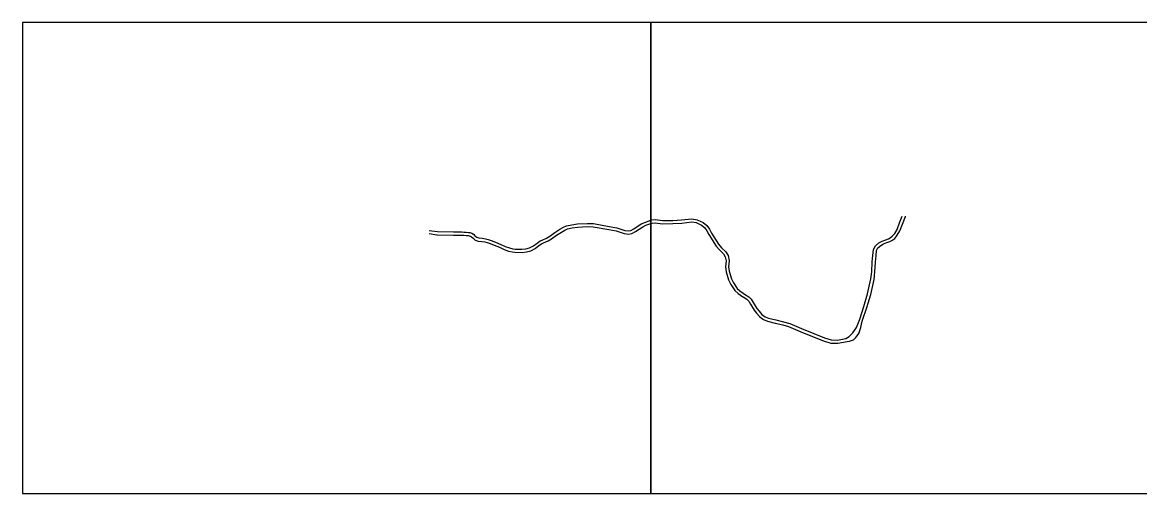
# Model space of a CAD drawing. Header units: metres. Extents: x -27200 to -24000, y -87000 to -85800.
# Drawn here: x -27200 to -25776, y -87000 to -86400 of the extents above; entities that cross this region are included whole.
import ezdxf

# ---------------------------------------------------------------- set-up
doc = ezdxf.new("R2010")
doc.units = ezdxf.units.M
doc.header["$LTSCALE"] = 2.5
doc.layers.add('図郭', color=7, linetype='Continuous')
doc.layers.add('道路', color=7, linetype='Continuous')

msp = doc.modelspace()

# ---------------------------------------------------------------- linework, layer by layer
at = {"layer": '図郭'}
for points in [[(-27200, -87000), (-26400, -87000), (-26400, -86400), (-27200, -86400)], [(-26400, -87000), (-25600, -87000), (-25600, -86400), (-26400, -86400)]]:
    msp.add_lwpolyline(points, close=True, dxfattribs=at)
at = {"layer": '道路', "flags": 128}
for points in [[(-26682.2, -86664.8), (-26671.7, -86666.4), (-26651.2, -86666.8), (-26646.3, -86666.8), (-26640.4, -86666.8), (-26637.8, -86666.9), (-26634.9, -86667.3), (-26632.2, -86667.4), (-26630.2, -86667.6), (-26627.8, -86668.4), (-26625.7, -86669.8), (-26623.9, -86671.6), (-26621.5, -86673.5), (-26618.8, -86674.4), (-26614.7, -86674.9), (-26610.4, -86675.7), (-26607.1, -86676.3), (-26603, -86677.9), (-26597.8, -86679.8), (-26591, -86682.8), (-26585.3, -86685.4), (-26579.9, -86687.2), (-26575.7, -86688.4), (-26572.6, -86688.7), (-26564, -86688.9), (-26558.9, -86688.4), (-26554.4, -86687.1), (-26549.3, -86684.4), (-26544.7, -86681), (-26541, -86678.3), (-26538.2, -86677.1), (-26532.7, -86674.7), (-26528.6, -86672.2), (-26522.1, -86667.5), (-26515.8, -86663.5), (-26511.2, -86660.9), (-26507.5, -86659.1), (-26500.6, -86657.7), (-26493.4, -86656.6), (-26480.9, -86656), (-26473, -86656.2), (-26452.9, -86659.8), (-26443.3, -86661.6), (-26433.1, -86664.8), (-26428.1, -86665.6), (-26425.5, -86665.1), (-26421.7, -86663), (-26412.2, -86656.7), (-26407.6, -86654.7), (-26400, -86651.9)], [(-26400, -86651.9), (-26398.9, -86651.6), (-26394.5, -86651.1), (-26384.9, -86652.4), (-26372.1, -86652.1), (-26360.7, -86651.6), (-26347.7, -86650.1), (-26341, -86651.2), (-26333.2, -86654.6), (-26328.6, -86658.6), (-26325.3, -86663.3), (-26322.7, -86668.2), (-26313.6, -86682.5), (-26309.8, -86686.9), (-26304.4, -86692), (-26301.3, -86697), (-26300.1, -86703.6), (-26300.9, -86711.3), (-26300.3, -86716.9), (-26297.4, -86726.4), (-26294.8, -86731.7), (-26290.1, -86738.8), (-26286.5, -86741.8), (-26282.2, -86744.8)], [(-26400, -86656.2), (-26398.1, -86655.5), (-26394.6, -86655.2), (-26385.1, -86656.4), (-26372, -86656.1), (-26360.3, -86655.6), (-26347.8, -86654.1), (-26342.1, -86655), (-26335.4, -86658), (-26331.7, -86661.2), (-26328.7, -86665.4), (-26326.1, -86670.2), (-26316.8, -86684.8), (-26312.7, -86689.6), (-26307.5, -86694.6), (-26305.1, -86698.5), (-26304.2, -86703.8), (-26305, -86711.3), (-26304.2, -86717.7), (-26301.1, -86727.9), (-26298.2, -86733.7), (-26293.1, -86741.5), (-26288.9, -86745), (-26282.7, -86749.4), (-26282.2, -86749.6)], [(-26282.2, -86749.6), (-26277.6, -86752.5), (-26275.2, -86754.9), (-26272.9, -86758.6), (-26268.2, -86766.5), (-26265.3, -86770.3), (-26261.2, -86775), (-26256.3, -86778.2), (-26251.5, -86780.5), (-26241.8, -86782.8), (-26231.9, -86785), (-26224.5, -86787.1), (-26209.7, -86793.4), (-26194.1, -86800), (-26180.3, -86805.4), (-26170.9, -86808.3), (-26161.9, -86808.4), (-26150, -86806.4), (-26146.9, -86805.9), (-26144.5, -86805.2), (-26143.3, -86804.7), (-26142.1, -86804.1), (-26140.6, -86802.9), (-26138.9, -86801.2), (-26137.5, -86799.5), (-26136.1, -86797.5), (-26134.9, -86795.3), (-26133.8, -86792.3), (-26132.5, -86788.5), (-26131.4, -86782.3), (-26130.3, -86779.1), (-26124.8, -86763), (-26120, -86746.6), (-26115.8, -86727.3), (-26114.8, -86717.7), (-26114.1, -86705.3), (-26113.2, -86697), (-26112.7, -86690.4), (-26110.8, -86687.2), (-26107.2, -86684.1), (-26103.7, -86682.1), (-26099.3, -86680.4), (-26095.7, -86679.1), (-26093.3, -86677.9), (-26089.5, -86675), (-26086.2, -86671.1), (-26082.9, -86665.5), (-26079.5, -86656.8), (-26075.8, -86647.1), (-26075.7, -86646.7)], [(-26282.2, -86744.8), (-26280.5, -86746), (-26275.1, -86749.3), (-26272, -86752.4), (-26269.5, -86756.6), (-26264.9, -86764.2), (-26262.1, -86767.8), (-26258.5, -86771.9), (-26254.3, -86774.7), (-26250.2, -86776.7), (-26240.8, -86778.9), (-26230.9, -86781.1), (-26223.1, -86783.3), (-26208.1, -86789.7), (-26192.6, -86796.3), (-26179, -86801.6), (-26170.3, -86804.3), (-26162.3, -86804.4), (-26151.7, -86802.4), (-26147.3, -86799.8), (-26142.7, -86795.2), (-26138, -86788.4), (-26134, -86777.8), (-26128.6, -86761.8), (-26123.9, -86745.6), (-26119.8, -86726.7), (-26118.8, -86717.4), (-26118, -86705), (-26117.2, -86696.7), (-26116.6, -86689.1), (-26113.9, -86684.6), (-26109.5, -86680.8), (-26105.4, -86678.5), (-26100.7, -86676.7), (-26097.3, -86675.4), (-26095.4, -86674.5), (-26092.6, -86672.4), (-26089.5, -86668.8), (-26086.5, -86663.7), (-26083.2, -86655.4), (-26079.9, -86646.7)], [(-26682.2, -86668.9), (-26672.3, -86670.4), (-26672, -86670.4), (-26651.2, -86670.8), (-26646.3, -86670.8), (-26640.5, -86670.8), (-26638.2, -86670.9), (-26635.2, -86671.3), (-26632.4, -86671.4), (-26631, -86671.6), (-26629.5, -86672.1), (-26628.3, -86672.9), (-26626.6, -86674.5), (-26623.4, -86677.1), (-26619.7, -86678.4), (-26615.2, -86678.9), (-26611.2, -86679.6), (-26608.2, -86680.2), (-26604.4, -86681.7), (-26599.3, -86683.5), (-26592.6, -86686.4), (-26586.8, -86689.1), (-26581.1, -86691.1), (-26576.4, -86692.3), (-26573, -86692.6), (-26573, -86692.6), (-26563.9, -86692.9), (-26558.1, -86692.3), (-26552.9, -86690.8), (-26547.1, -86687.8), (-26542.4, -86684.2), (-26539, -86681.8), (-26536.5, -86680.7), (-26530.8, -86678.2), (-26526.4, -86675.5), (-26519.9, -86670.8), (-26513.7, -86666.9), (-26509.4, -86664.4), (-26506.2, -86662.9), (-26499.9, -86661.7), (-26493, -86660.6), (-26480.9, -86660), (-26473.4, -86660.2), (-26453.6, -86663.8), (-26444.2, -86665.5), (-26434, -86668.7), (-26428.1, -86669.7), (-26424.1, -86669), (-26419.6, -86666.4), (-26410.3, -86660.2), (-26406.1, -86658.4), (-26400, -86656.2)]]:
    msp.add_lwpolyline(points, dxfattribs=at)

doc.saveas('drawing.dxf')
